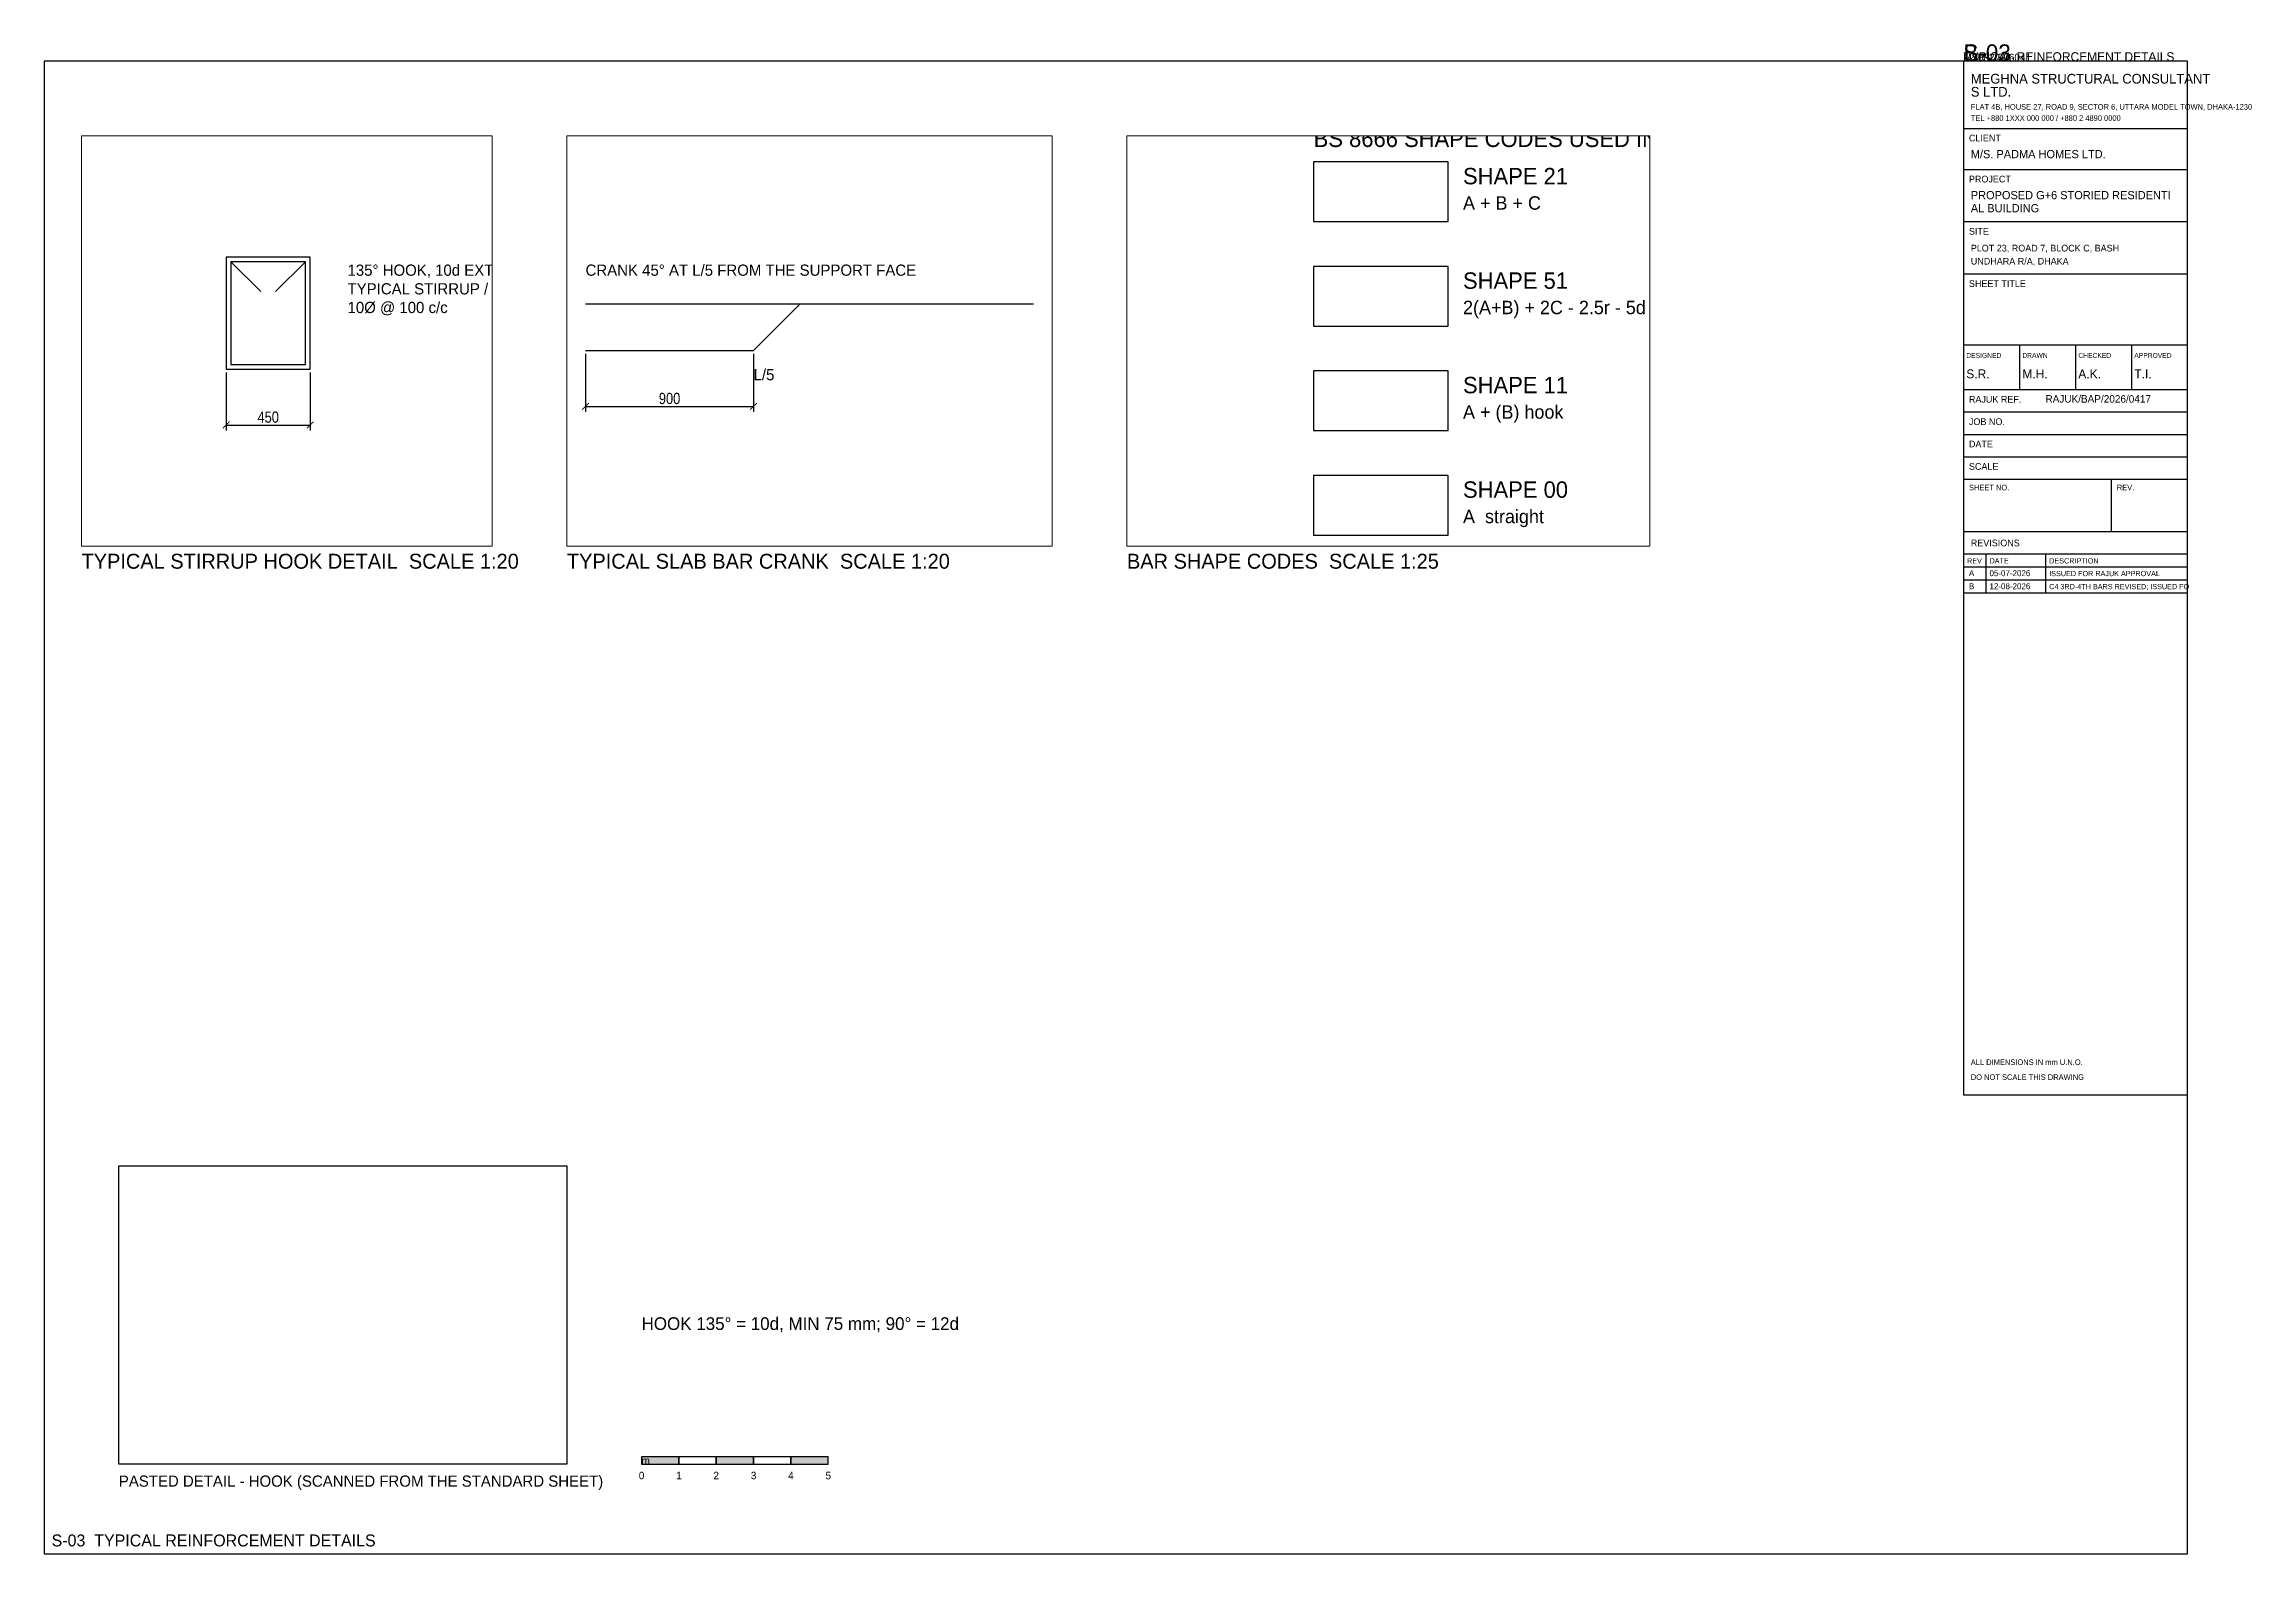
# Paper-space layout 'S-03 TYPICAL REINFORCEMENT DETAILS' of a CAD drawing. Extents: x 10 to 601, y 10 to 415.
# The model-space entities are those that its viewports show. They can reach past a viewport. Long polylines and large blocks are cut down to what shows.
import ezdxf
from ezdxf.enums import TextEntityAlignment as Align

# ---------------------------------------------------------------- set-up
doc = ezdxf.new("R2010")
doc.units = 0
for name, color, linetype in [('Beam Line', 4, 'Continuous'), ('Dimension', 6, 'Continuous'), ('Image', 7, 'Continuous'), ('Rod-1', 6, 'Continuous'), ('Rod-2', 2, 'Continuous'), ('Rod-Stirrup', 3, 'Continuous'), ('Sheet', 7, 'Continuous'), ('Text-1', 7, 'Continuous'), ('Text-2', 7, 'Continuous'), ('TITLE', 7, 'Continuous')]:
    doc.layers.add(name, color=color, linetype=linetype)
doc.styles.add('OpenSansCondensed-Light', font='OpenSansCondensed-Light.ttf')
doc.dimstyles.new('EZDXF', dxfattribs={"dimtxt": 0.25, "dimasz": 0.175, "dimexe": 0.375, "dimexo": 0.125, "dimgap": 0.1, "dimtad": 1, "dimlfac": 100, "dimzin": 12, "dimdsep": 46, "dimtxsty": 'OpenSansCondensed-Light', "dimblk": 'ARCHTICK', "dimcen": 2.5, "dimazin": 3, "dimtfac": 0.5, "dimtmove": 2, "dimatfit": 3})
picture_1 = doc.add_image_def('image2.png', size_in_pixel=(720, 480))

# ---------------------------------------------------------------- blocks, each defined once
blk = doc.blocks.new('TITLE_BLOCK')
at = {"layer": 'TITLE'}
for p, q in [((0, -18), (60, -18)), ((0, -29), (60, -29)), ((0, -43), (60, -43)), ((0, -57), (60, -57)), ((0, -76), (60, -76)), ((0, -76), (0, -88)), ((15, -76), (15, -88)), ((30, -76), (30, -88)), ((45, -76), (45, -88)), ((0, -88), (60, -88)), ((0, -94), (60, -94)), ((0, -100), (60, -100)), ((0, -106), (60, -106)), ((0, -112), (60, -112)), ((39.6, -112), (39.6, -126)), ((0, -126), (60, -126)), ((0, -132), (60, -132)), ((0, -132), (60, -132)), ((0, -135.5), (60, -135.5)), ((6, -132), (6, -142.5)), ((22, -132), (22, -142.5)), ((0, -139), (60, -139)), ((0, -142.5), (60, -142.5))]:
    blk.add_line(p, q, dxfattribs=at)
blk.add_lwpolyline([(0, -277), (60, -277), (60, 0), (0, 0)], close=True, dxfattribs=at)
at = {"layer": 'Text-1'}
for tag, height in [('JOBNO', 2), ('SCALE', 2), ('SHEETTITLE', 2.4), ('SHEETTITLE2', 2.4), ('DATE', 2), ('SHEETNO', 4.5), ('REV', 4.5)]:
    blk.add_attdef(tag, (0, 0), '', height=height, dxfattribs=at)
at = {"layer": 'TITLE'}
for s, height, p in [('MEGHNA STRUCTURAL CONSULTANT', 2.6, (2, -6)), ('S LTD.', 2.6, (2, -9.5)), ('FLAT 4B, HOUSE 27, ROAD 9, SECTOR 6, UTTARA MODEL TOWN, DHAKA-1230', 1.5, (2, -13)), ('TEL +880 1XXX 000 000 / +880 2 4890 0000', 1.5, (2, -16)), ('CLIENT', 1.8, (1.5, -21.5)), ('M/S. PADMA HOMES LTD.', 2.2, (2, -26)), ('PROJECT', 1.8, (1.5, -32.5)), ('PROPOSED G+6 STORIED RESIDENTI', 2.2, (2, -37)), ('AL BUILDING', 2.2, (2, -40.5)), ('SITE', 1.8, (1.5, -46.5)), ('UNDHARA R/A, DHAKA', 1.8, (2, -54.5)), ('PLOT 23, ROAD 7, BLOCK C, BASH', 1.8, (2, -51)), ('SHEET TITLE', 1.8, (1.5, -60.5)), ('DESIGNED', 1.3, (0.8, -79.5)), ('S.R.', 2.4, (0.8, -85)), ('DRAWN', 1.3, (15.8, -79.5)), ('M.H.', 2.4, (15.8, -85)), ('A.K.', 2.4, (30.8, -85)), ('CHECKED', 1.3, (30.8, -79.5)), ('APPROVED', 1.3, (45.8, -79.5)), ('T.I.', 2.4, (45.8, -85)), ('RAJUK REF.', 1.8, (1.5, -91.5)), ('RAJUK/BAP/2026/0417', 2, (22, -91.5)), ('JOB NO.', 1.8, (1.5, -97.5)), ('DATE', 1.8, (1.5, -103.5)), ('SCALE', 1.8, (1.5, -109.5)), ('SHEET NO.', 1.5, (1.5, -115)), ('REV.', 1.5, (41.1, -115)), ('REVISIONS', 1.8, (2, -130)), ('REV', 1.4, (1, -134.6)), ('DATE', 1.4, (7, -134.6)), ('DESCRIPTION', 1.4, (23, -134.6)), ('ALL DIMENSIONS IN mm U.N.O.', 1.5, (2, -269)), ('DO NOT SCALE THIS DRAWING', 1.5, (2, -273))]:
    blk.add_text(s, height=height, dxfattribs=at).set_placement(p)
blk = doc.blocks.new('SCALE_BAR')
at = {"layer": 'Sheet'}
h = blk.add_hatch(color=7, dxfattribs=at)
h.dxf.hatch_style = 1
h.paths.add_polyline_path([(0, 0), (10, 0), (10, 2), (0, 2)])
h = blk.add_hatch(color=7, dxfattribs=at)
h.dxf.hatch_style = 1
h.paths.add_polyline_path([(20, 0), (30, 0), (30, 2), (20, 2)])
h = blk.add_hatch(color=7, dxfattribs=at)
h.dxf.hatch_style = 1
h.paths.add_polyline_path([(40, 0), (50, 0), (50, 2), (40, 2)])
for points in [[(0, 0), (10, 0), (10, 2), (0, 2)], [(10, 0), (20, 0), (20, 2), (10, 2)], [(20, 0), (30, 0), (30, 2), (20, 2)], [(30, 0), (40, 0), (40, 2), (30, 2)], [(40, 0), (50, 0), (50, 2), (40, 2)]]:
    blk.add_lwpolyline(points, close=True, dxfattribs=at)
for s, p in [('0', (0, -4)), ('1', (10, -4)), ('2', (20, -4)), ('3', (30, -4)), ('4', (40, -4)), ('5', (50, -4))]:
    blk.add_text(s, height=2, dxfattribs=at).set_placement(p, align=Align.CENTER)
at = {"layer": 'Text-1'}
blk.add_attdef('UNIT', (0, 0), '', height=2, dxfattribs=at)
blk = doc.blocks.new('_ARCHTICK')
at = {"color": 0, "linetype": 'BYBLOCK', "const_width": 0.15}
blk.add_lwpolyline([(-0.5, -0.5), (0.5, 0.5)], dxfattribs=at)

msp = doc.modelspace()

# ---------------------------------------------------------------- linework, layer by layer
at = {"layer": 'Beam Line'}
msp.add_lwpolyline([(0, 0), (450, 0), (450, 600), (0, 600)], close=True, dxfattribs=at)
at = {"layer": 'Rod-1'}
for points in [[(400000, 0), (400900, 0), (400900, 400), (400000, 400)], [(400000, -700), (400900, -700), (400900, -300), (400000, -300)], [(400000, -1400), (400900, -1400), (400900, -1000), (400000, -1000)], [(400000, -2100), (400900, -2100), (400900, -1700), (400000, -1700)]]:
    msp.add_lwpolyline(points, close=True, dxfattribs=at)
msp.add_lwpolyline([(200000, 0), (200900, 0), (201150, 250), (202400, 250)], dxfattribs=at)
at = {"layer": 'Rod-2'}
msp.add_lwpolyline([(200000, 250), (202400, 250)], dxfattribs=at)
at = {"layer": 'Rod-Stirrup'}
for p, q in [((25, 575), (185, 415)), ((425, 575), (265, 415))]:
    msp.add_line(p, q, dxfattribs=at)
msp.add_lwpolyline([(25, 25), (425, 25), (425, 575), (25, 575)], close=True, dxfattribs=at)

# ---------------------------------------------------------------- texts
at = {"layer": 'Text-2'}
for s, height, p in [('BS 8666 SHAPE CODES USED IN THE BAR BENDING SCHEDULE', 110, (400000, 500)), ('135%%D HOOK, 10d EXTENSION, MIN 75', 60, (650, 500)), ('TYPICAL STIRRUP / TIE', 60, (650, 400)), ('10%%C @ 100 c/c', 60, (650, 300)), ('CRANK 45%%D AT L/5 FROM THE SUPPORT FACE', 60, (200000, 400)), ('SHAPE 21', 110, (401000, 250)), ('A + B + C', 90, (401000, 80)), ('L/5', 60, (200900, -160)), ('SHAPE 51', 110, (401000, -450)), ('2(A+B) + 2C - 2.5r - 5d', 90, (401000, -620)), ('SHAPE 11', 110, (401000, -1150)), ('A + (B) hook', 90, (401000, -1320)), ('SHAPE 00', 110, (401000, -1850)), ('A  straight', 90, (401000, -2020))]:
    msp.add_text(s, height=height, dxfattribs=at).set_placement(p)

# ---------------------------------------------------------------- dimensions: what is measured, and where the dimension line sits
at = {"layer": 'Dimension'}
for base, p1, p2 in [((0, -300), (0, 0), (450, 0)), ((200000, -300), (200000, 0), (200900, 0))]:
    msp.add_linear_dim(base=base, p1=p1, p2=p2, dimstyle='EZDXF', override={"dimtxt": 60, "dimasz": 36, "dimexe": 30, "dimexo": 18, "dimgap": 12, "dimtad": 1, "dimtih": 1, "dimtoh": 1, "dimdec": 0, "dimlfac": 1}, dxfattribs=at).render()

psp = doc.layouts.new('S-03 TYPICAL REINFORCEMENT DETAILS')

# ---------------------------------------------------------------- linework, layer by layer
at = {"layer": 'Sheet'}
psp.add_lwpolyline([(10, 10), (584, 10), (584, 410), (10, 410)], close=True, dxfattribs=at)

# ---------------------------------------------------------------- block references
psp.add_blockref('SCALE_BAR', (170, 34), dxfattribs=at).add_auto_attribs({'UNIT': 'm'})
at = {"layer": 'TITLE'}
psp.add_blockref('TITLE_BLOCK', (524, 410), dxfattribs=at).add_auto_attribs({'SHEETTITLE': 'TYPICAL REINFORCEMENT DETAILS', 'JOBNO': 'MSC-2026-041', 'DATE': '12-08-2026', 'SCALE': 'N.T.S.', 'SHEETNO': 'S-03', 'REV': 'B'})

# ---------------------------------------------------------------- texts
at = {"layer": 'Sheet'}
for s, height, p in [('TYPICAL STIRRUP HOOK DETAIL  SCALE 1:20', 4, (20, 274)), ('TYPICAL SLAB BAR CRANK  SCALE 1:20', 4, (150, 274)), ('BAR SHAPE CODES  SCALE 1:25', 4, (300, 274)), ('S-03  TYPICAL REINFORCEMENT DETAILS', 3.2, (12, 12))]:
    psp.add_text(s, height=height, dxfattribs=at).set_placement(p)
at = {"layer": 'Text-1'}
for s, height, p in [('HOOK 135%%D = 10d, MIN 75 mm; 90%%D = 12d', 3.4, (170, 70)), ('PASTED DETAIL - HOOK (SCANNED FROM THE STANDARD SHEET)', 3, (30, 28))]:
    psp.add_text(s, height=height, dxfattribs=at).set_placement(p)
at = {"layer": 'TITLE'}
for s, height, p in [('A', 1.6, (525.5, 272)), ('05-07-2026', 1.6, (531, 272)), ('ISSUED FOR RAJUK APPROVAL', 1.4, (547, 272)), ('B', 1.6, (525.5, 268.5)), ('12-08-2026', 1.6, (531, 268.5)), ('C4 3RD-4TH BARS REVISED; ISSUED FO', 1.4, (547, 268.5))]:
    psp.add_text(s, height=height, dxfattribs=at).set_placement(p)

# ---------------------------------------------------------------- pictures from other files: only their frames are drawn
at = {"layer": 'Image'}
image = psp.add_image(picture_1, insert=(30, 34), size_in_units=(120, 80), dxfattribs=at)

# ---------------------------------------------------------------- viewports
at = {"layer": 'VIEWPORTS'}
psp.add_viewport(center=(75, 335), size=(110, 110), view_center_point=(325, 150), view_height=2200, dxfattribs=at)
for center, size, view_center_point, view_height, status in [((215, 335), (130, 110), (201200, 50), 2200, 3), ((370, 335), (140, 110), (400500, -800), 2750, 4)]:
    psp.add_viewport(center=center, size=size, view_center_point=view_center_point, view_height=view_height, status=status, dxfattribs=at)

doc.saveas('drawing.dxf')
